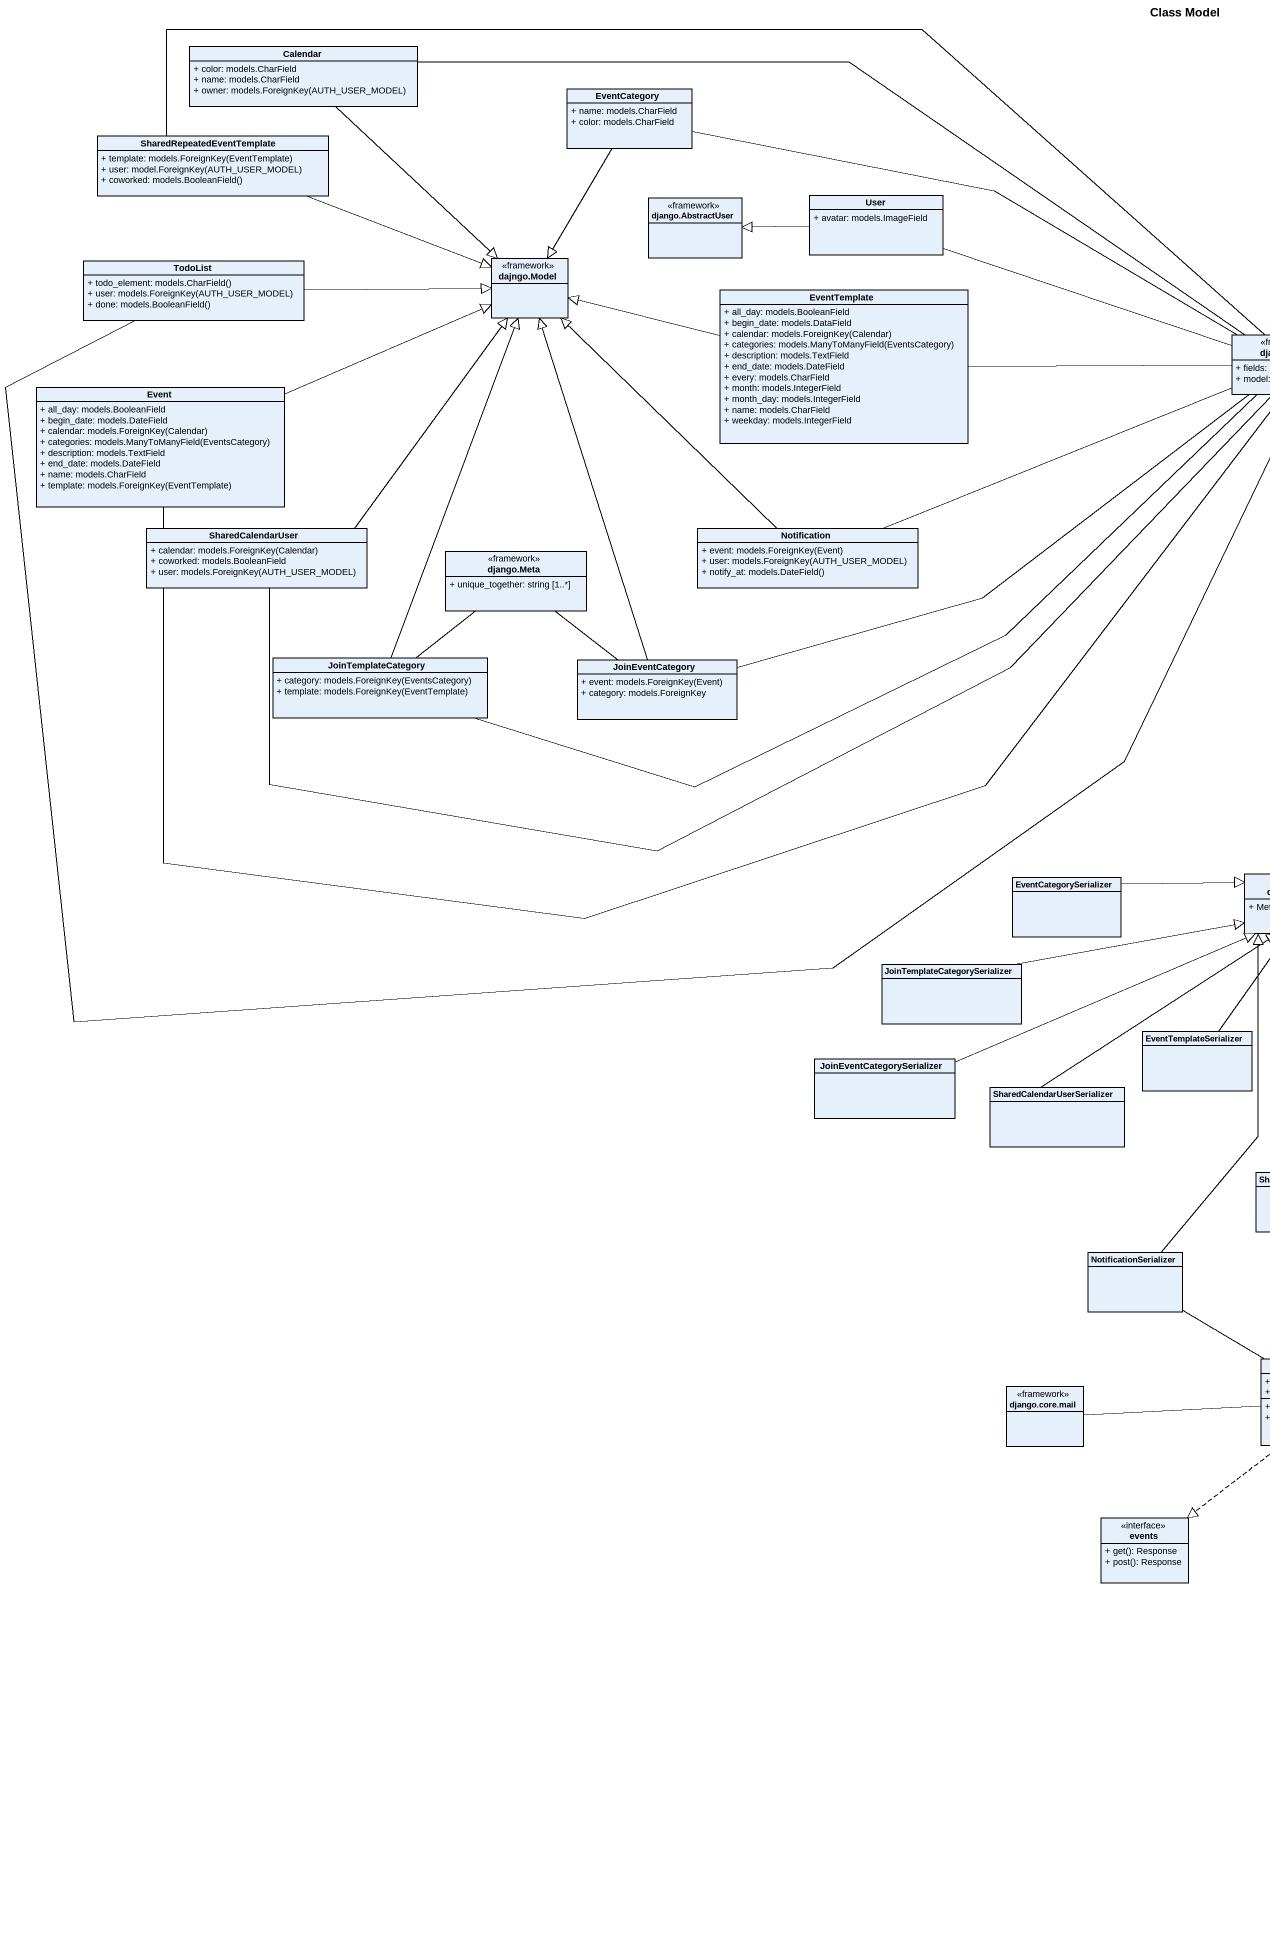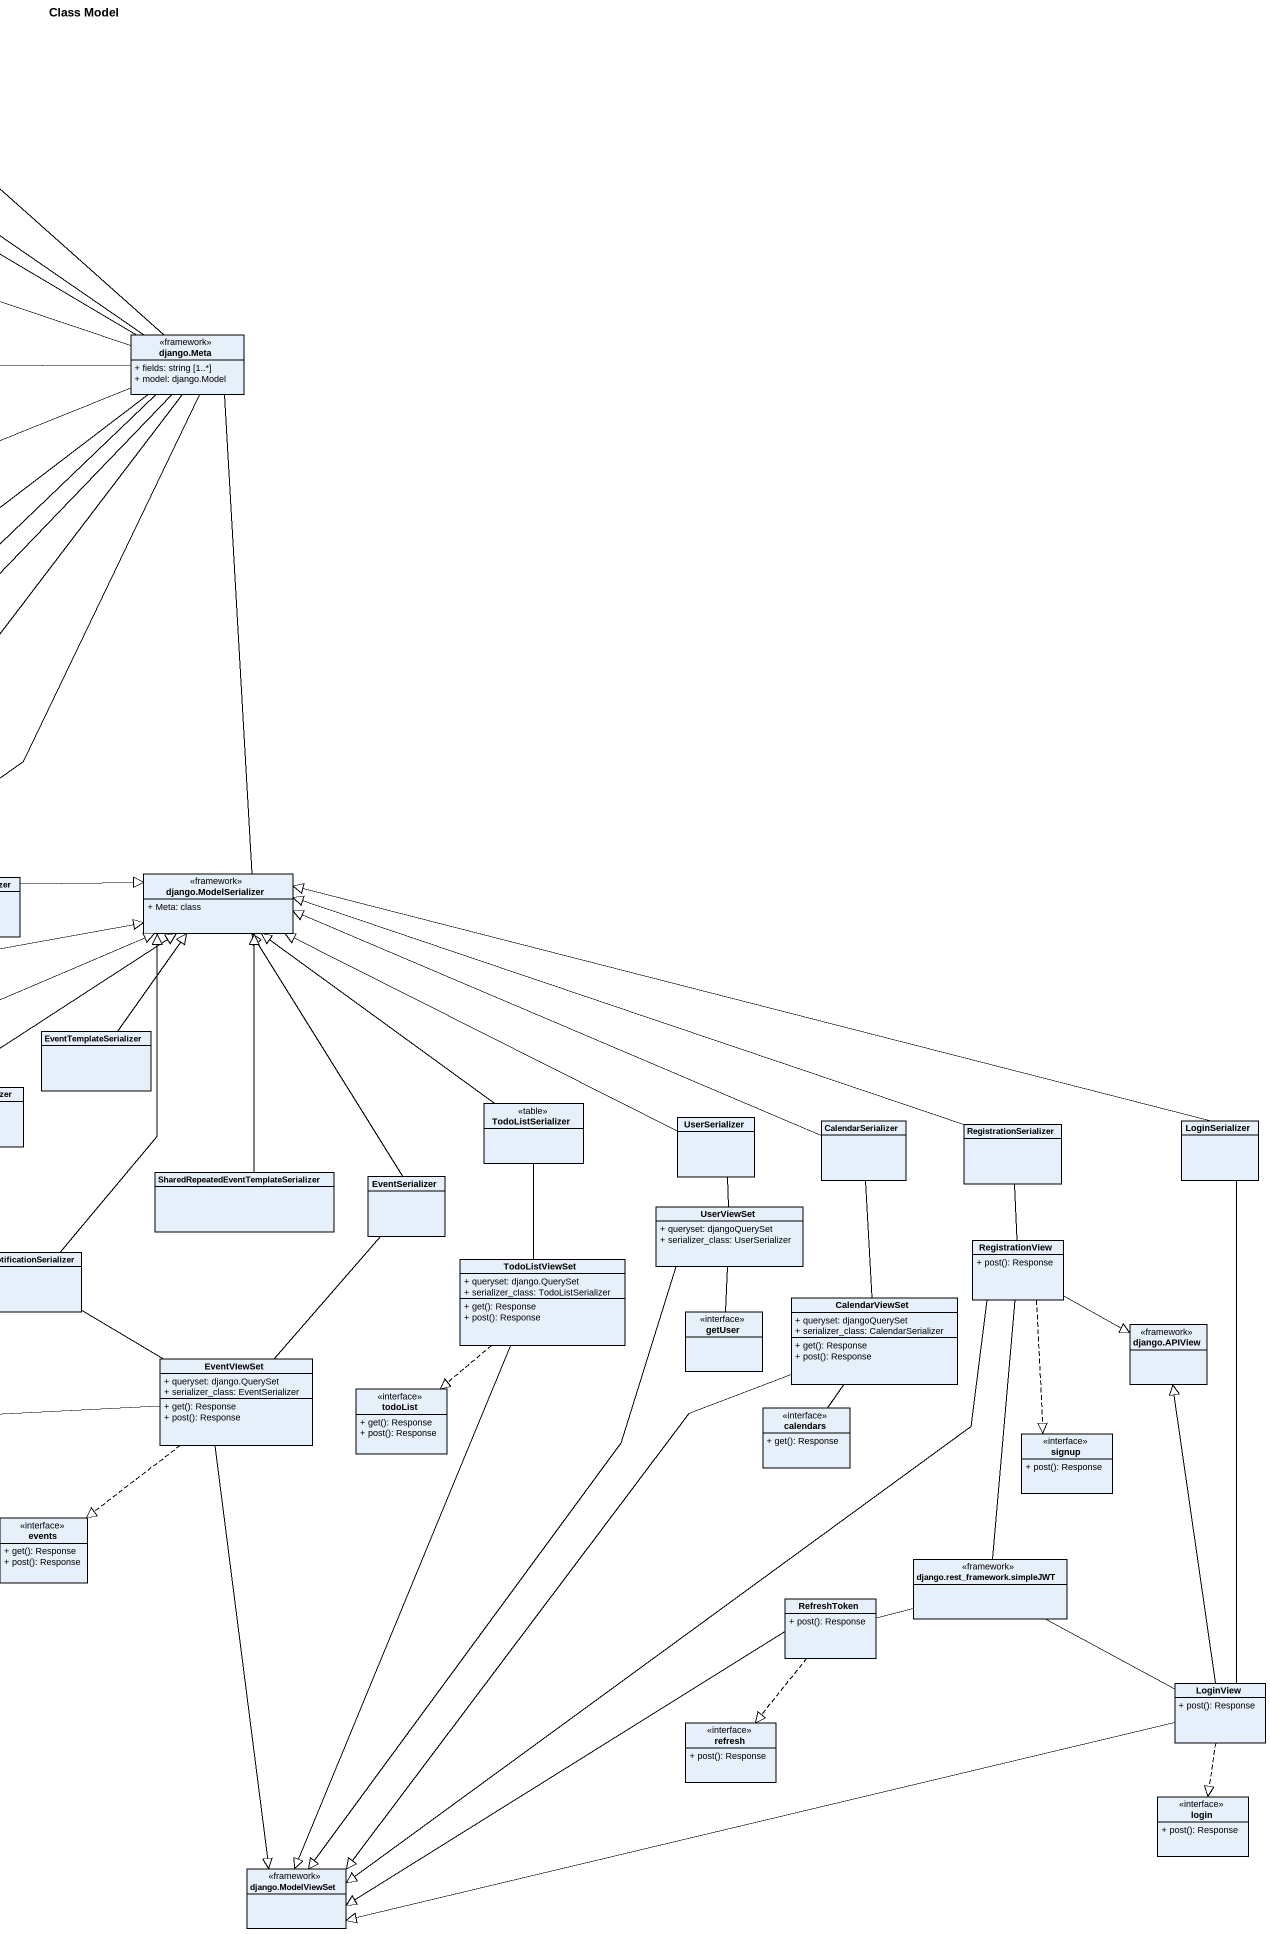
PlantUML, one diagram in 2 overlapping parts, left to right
@startuml
title Class Model
hide circle
hide empty members
skinparam classAttributeIconSize 0
class Calendar {
  + color: models.CharField
  + name: models.CharField
  {field} + owner: models.ForeignKey(AUTH_USER_MODEL)
}
class EventCategory {
  + name: models.CharField
  + color: models.CharField
}
class SharedRepeatedEventTemplate {
  {field} + template: models.ForeignKey(EventTemplate)
  {field} + user: model.ForeignKey(AUTH_USER_MODEL)
  {field} + coworked: models.BooleanField()
}
class "django.AbstractUser" as django_AbstractUser <<framework>>
class User {
  + avatar: models.ImageField
}
class TodoList {
  {field} + todo_element: models.CharField()
  {field} + user: models.ForeignKey(AUTH_USER_MODEL)
  {field} + done: models.BooleanField()
}
class "dajngo.Model" as dajngo_Model <<framework>>
class EventTemplate {
  + all_day: models.BooleanField
  + begin_date: models.DataField
  {field} + calendar: models.ForeignKey(Calendar)
  {field} + categories: models.ManyToManyField(EventsCategory)
  + description: models.TextField
  + end_date: models.DateField
  + every: models.CharField
  + month: models.IntegerField
  + month_day: models.IntegerField
  + name: models.CharField
  + weekday: models.IntegerField
}
class "django.Meta" as django_Meta <<framework>> {
  + fields: string [1..*]
  + model: django.Model
}
class Event {
  + all_day: models.BooleanField
  + begin_date: models.DateField
  {field} + calendar: models.ForeignKey(Calendar)
  {field} + categories: models.ManyToManyField(EventsCategory)
  + description: models.TextField
  + end_date: models.DateField
  + name: models.CharField
  {field} + template: models.ForeignKey(EventTemplate)
}
class SharedCalendarUser {
  {field} + calendar: models.ForeignKey(Calendar)
  + coworked: models.BooleanField
  {field} + user: models.ForeignKey(AUTH_USER_MODEL)
}
class Notification {
  {field} + event: models.ForeignKey(Event)
  {field} + user: models.ForeignKey(AUTH_USER_MODEL)
  {field} + notify_at: models.DateField()
}
class "django.Meta" as django_Meta_2 <<framework>> {
  + unique_together: string [1..*]
}
class JoinTemplateCategory {
  {field} + category: models.ForeignKey(EventsCategory)
  {field} + template: models.ForeignKey(EventTemplate)
}
class JoinEventCategory {
  {field} + event: models.ForeignKey(Event)
  + category: models.ForeignKey
}
class EventCategorySerializer
class "django.ModelSerializer" as django_ModelSerializer <<framework>> {
  + Meta: class
}
class "JoinTemplateCategorySerializer" as JoinTemplateCategorySerializ
class EventTemplateSerializer
class JoinEventCategorySerializer
class SharedCalendarUserSerializer
class TodoListSerializer <<table>>
class UserSerializer
class CalendarSerializer
class RegistrationSerializer
class LoginSerializer
class "SharedRepeatedEventTemplateSerializer" as SharedRepeatedEventTemplateS
class EventSerializer
class UserViewSet {
  + queryset: djangoQuerySet
  + serializer_class: UserSerializer
}
class NotificationSerializer
class TodoListViewSet {
  + queryset: django.QuerySet
  + serializer_class: TodoListSerializer
  + get(): Response
  + post(): Response
}
class RegistrationView {
  + post(): Response
}
class CalendarViewSet {
  + queryset: djangoQuerySet
  + serializer_class: CalendarSerializer
  + get(): Response
  + post(): Response
}
class getUser <<interface>>
class "django.APIView" as django_APIView <<framework>>
class EventVIewSet {
  + queryset: django.QuerySet
  + serializer_class: EventSerializer
  + get(): Response
  + post(): Response
}
class "django.core.mail" as django_core_mail <<framework>>
class todoList <<interface>> {
  + get(): Response
  + post(): Response
}
class calendars <<interface>> {
  + get(): Response
}
class signup <<interface>> {
  + post(): Response
}
class events <<interface>> {
  + get(): Response
  + post(): Response
}
class "django.rest_framework.simpleJWT" as django_rest_framework <<framework>>
class RefreshToken {
  + post(): Response
}
class LoginView {
  + post(): Response
}
class refresh <<interface>> {
  + post(): Response
}
class login <<interface>> {
  + post(): Response
}
class "django.ModelViewSet" as django_ModelViewSet <<framework>>
Calendar --|> dajngo_Model
Calendar -right- django_Meta
EventCategory --|> dajngo_Model
EventCategory -right- django_Meta
SharedRepeatedEventTemplate -right-|> dajngo_Model
SharedRepeatedEventTemplate -right- django_Meta
User -left-|> django_AbstractUser
User -right- django_Meta
TodoList -right-|> dajngo_Model
TodoList -right- django_Meta
EventTemplate -left-|> dajngo_Model
EventTemplate -right- django_Meta
django_Meta -- django_ModelSerializer
Event -right-|> dajngo_Model
Event -right- django_Meta
SharedCalendarUser -up-|> dajngo_Model
SharedCalendarUser -right- django_Meta
Notification -up-|> dajngo_Model
Notification -right- django_Meta
django_Meta_2 -- JoinTemplateCategory
django_Meta_2 -- JoinEventCategory
JoinTemplateCategory -up-|> dajngo_Model
JoinTemplateCategory -right- django_Meta
JoinEventCategory -up-|> dajngo_Model
JoinEventCategory -right- django_Meta
EventCategorySerializer -right-|> django_ModelSerializer
JoinTemplateCategorySerializ -right-|> django_ModelSerializer
EventTemplateSerializer -up-|> django_ModelSerializer
JoinEventCategorySerializer -right-|> django_ModelSerializer
SharedCalendarUserSerializer -up-|> django_ModelSerializer
TodoListSerializer -up-|> django_ModelSerializer
UserSerializer -left-|> django_ModelSerializer
UserSerializer -- UserViewSet
CalendarSerializer -left-|> django_ModelSerializer
CalendarSerializer -- CalendarViewSet
RegistrationSerializer -left-|> django_ModelSerializer
RegistrationSerializer -- RegistrationView
LoginSerializer -left-|> django_ModelSerializer
LoginSerializer -- LoginView
SharedRepeatedEventTemplateS -up-|> django_ModelSerializer
EventSerializer -up-|> django_ModelSerializer
EventSerializer -- EventVIewSet
UserViewSet --|> django_ModelViewSet
NotificationSerializer -up-|> django_ModelSerializer
NotificationSerializer -right- EventVIewSet
TodoListViewSet -up- TodoListSerializer
TodoListViewSet ..|> todoList
TodoListViewSet --|> django_ModelViewSet
RegistrationView -right-|> django_APIView
RegistrationView ..|> signup
RegistrationView --|> django_ModelViewSet
CalendarViewSet --|> django_ModelViewSet
getUser -up- UserViewSet
EventVIewSet ..|> events
EventVIewSet --|> django_ModelViewSet
django_core_mail -right- EventVIewSet
calendars -up- CalendarViewSet
django_rest_framework -up- RegistrationView
django_rest_framework -right- LoginView
RefreshToken -right- django_rest_framework
RefreshToken ..|> refresh
RefreshToken -left-|> django_ModelViewSet
LoginView -up-|> django_APIView
LoginView ..|> login
LoginView -left-|> django_ModelViewSet
@enduml
